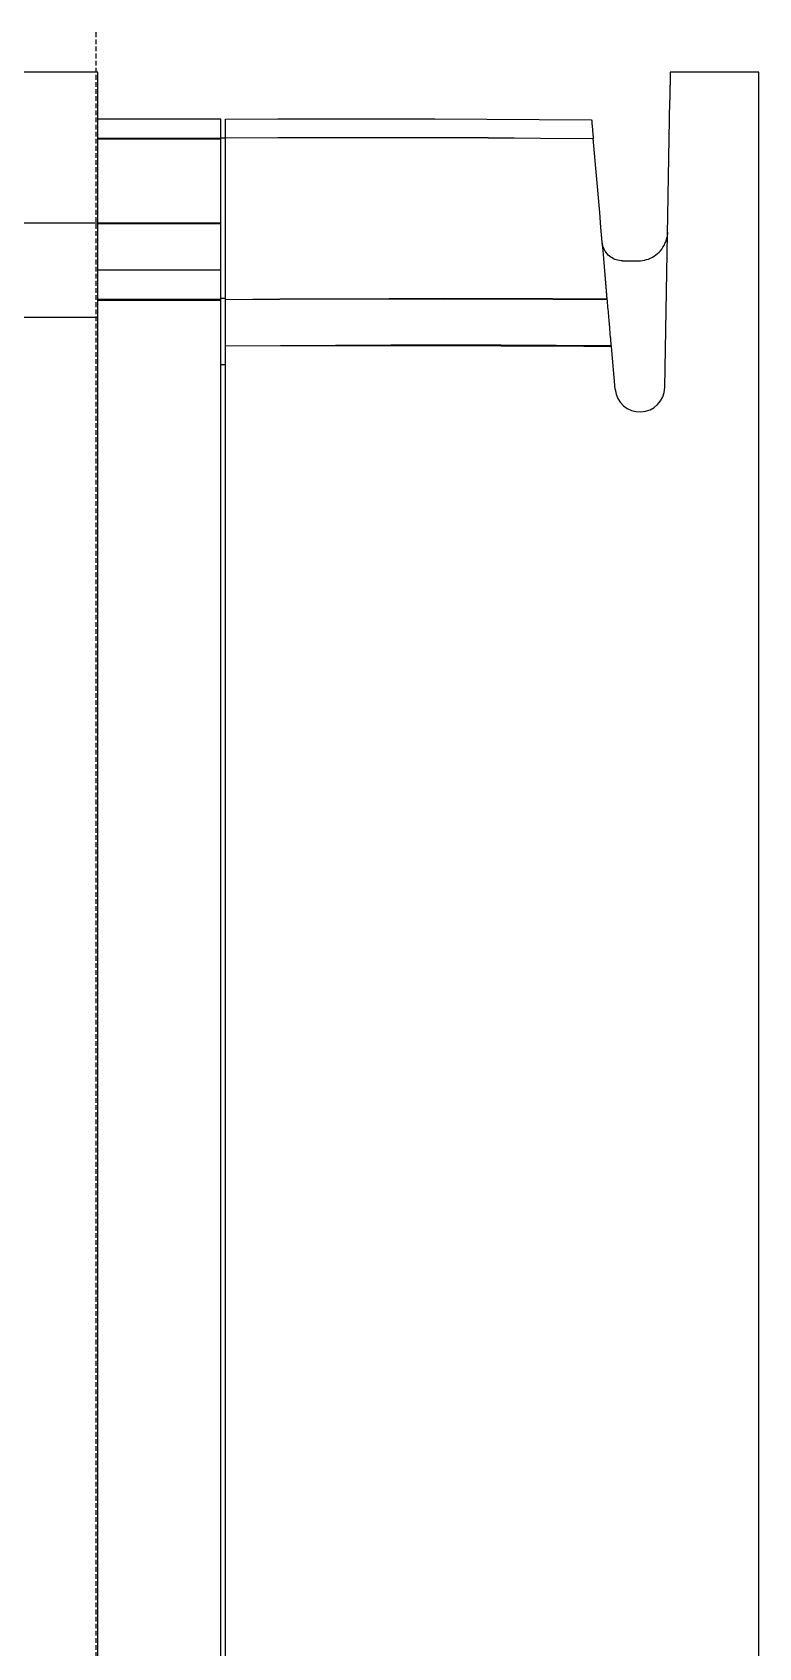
# Model space of a CAD drawing. Extents: x 0 to 203, y 0 to 348.
# Drawn here: x 126.3 to 203, y 177.5 to 348 of the extents above; entities that cross this region are included whole.
import ezdxf

# ---------------------------------------------------------------- set-up
doc = ezdxf.new("R2010")
doc.units = 0
doc.linetypes.add('DASHED', pattern=[0.75, 0.5, -0.25])
doc.layers.add('-15N-THT. THIẾT BỊ ĐÓNG MỞ', color=40, linetype='CONTINUOUS')

# ---------------------------------------------------------------- blocks, each defined once
blk = doc.blocks.new('06 - N - SC VSD CHIẾU HÔNG ATV630U07~55N4')
at = {"layer": '-15N-THT. THIẾT BỊ ĐÓNG MỞ', "color": 6, "linetype": 'DASHED'}
blk.add_line((-70, 174), (-70, -174), dxfattribs=at)
at = {"layer": '-15N-THT. THIẾT BỊ ĐÓNG MỞ'}
for p, q in [((-69.78, 169.81), (-78.75, 169.81)), ((-69.78, -144.07), (-69.78, 169.81)), ((-69.78, 169.81), (-69.78, 169.81)), ((-9.35, 169.07), (-9.36, 168.98)), ((-9.36, 168.98), (-9.36, 168.88)), ((-9.36, 168.88), (-9.36, 168.79)), ((-9.34, 169.62), (-9.35, 169.57)), ((-9.35, 169.57), (-9.35, 169.51)), ((-9.35, 169.51), (-9.35, 169.45)), ((-9.35, 169.45), (-9.35, 169.38)), ((-9.35, 169.38), (-9.35, 169.31)), ((-9.35, 169.31), (-9.35, 169.24)), ((-9.35, 169.24), (-9.35, 169.16)), ((-9.35, 169.16), (-9.35, 169.07)), ((-9.34, 169.81), (-9.34, 169.8)), ((0, 169.81), (-9.34, 169.81)), ((-9.34, 169.81), (-9.34, 169.81)), ((-9.34, 169.8), (-9.34, 169.8)), ((-9.34, 169.8), (-9.34, 169.78)), ((-9.34, 169.78), (-9.34, 169.76)), ((-9.34, 169.76), (-9.34, 169.73)), ((-9.34, 169.73), (-9.34, 169.7)), ((-9.34, 169.7), (-9.34, 169.66)), ((-9.34, 169.66), (-9.34, 169.62)), ((0, -139.09), (0, 169.81)), ((-9.38, 167.35), (-9.39, 167.22)), ((-9.39, 167.22), (-9.39, 167.09)), ((-9.37, 167.99), (-9.38, 167.87)), ((-9.38, 167.87), (-9.38, 167.74)), ((-9.38, 167.74), (-9.38, 167.61)), ((-9.38, 167.61), (-9.38, 167.48)), ((-9.38, 167.48), (-9.38, 167.35)), ((-9.36, 168.47), (-9.37, 168.35)), ((-9.37, 168.35), (-9.37, 168.23)), ((-9.37, 168.23), (-9.37, 168.12)), ((-9.37, 168.12), (-9.37, 167.99)), ((-9.36, 168.79), (-9.36, 168.68)), ((-9.36, 168.68), (-9.36, 168.58)), ((-9.36, 168.58), (-9.36, 168.47)), ((-9.92, 136.5), (-9.39, 166.82)), ((-9.39, 167.09), (-9.39, 166.95)), ((-9.39, 166.95), (-9.39, 166.82)), ((-69.78, 164.82), (-69.78, 164.82)), ((-56.82, 164.82), (-69.78, 164.82)), ((-56.82, 164.82), (-56.82, 164.82)), ((-56.82, -140.08), (-56.82, 164.82)), ((-56.32, 164.82), (-50.79, 164.85)), ((-56.32, 162.87), (-56.32, 164.82)), ((-56.32, 164.82), (-56.32, 164.82)), ((-50.79, 164.85), (-45.27, 164.86)), ((-45.27, 164.86), (-39.75, 164.86)), ((-39.75, 164.86), (-34.22, 164.85)), ((-34.22, 164.85), (-28.7, 164.83)), ((-28.7, 164.83), (-23.17, 164.8)), ((-23.17, 164.8), (-17.65, 164.76)), ((-17.65, 164.76), (-17.65, 164.76)), ((-17.65, 164.76), (-17.65, 164.75)), ((-17.65, 164.75), (-17.65, 164.74)), ((-17.65, 164.74), (-17.65, 164.73)), ((-17.65, 164.73), (-17.65, 164.71)), ((-17.65, 164.71), (-17.64, 164.69)), ((-17.64, 164.69), (-17.64, 164.66)), ((-17.64, 164.66), (-17.64, 164.63)), ((-17.64, 164.63), (-17.64, 164.6)), ((-17.64, 164.6), (-17.63, 164.56)), ((-17.63, 164.56), (-17.63, 164.52)), ((-17.63, 164.52), (-17.63, 164.48)), ((-17.63, 164.48), (-17.62, 164.43)), ((-17.62, 164.43), (-17.62, 164.38)), ((-17.62, 164.38), (-17.61, 164.33)), ((-17.61, 164.33), (-17.61, 164.28)), ((-17.61, 164.28), (-17.6, 164.22)), ((-17.6, 164.22), (-17.6, 164.15)), ((-17.6, 164.15), (-17.59, 164.09)), ((-17.59, 164.09), (-17.59, 164.02)), ((-17.59, 164.02), (-17.58, 163.95)), ((-17.58, 163.95), (-17.57, 163.88)), ((-17.57, 163.88), (-17.57, 163.81)), ((-17.57, 163.81), (-17.56, 163.73)), ((-17.56, 163.73), (-17.55, 163.65)), ((-69.78, 162.84), (-56.82, 162.84)), ((-69.78, 162.74), (-56.82, 162.74)), ((-56.82, 162.83), (-56.82, 162.83)), ((-56.32, 162.83), (-56.82, 162.83)), ((-56.32, 162.87), (-50.77, 162.89)), ((-56.32, 162.87), (-50.77, 162.89)), ((-56.32, 145.8), (-56.32, 162.87)), ((-56.32, 162.83), (-56.32, 162.83)), ((-50.77, 162.89), (-45.22, 162.9)), ((-50.77, 162.89), (-45.22, 162.9)), ((-45.22, 162.9), (-39.67, 162.91)), ((-45.22, 162.9), (-39.67, 162.9)), ((-39.67, 162.91), (-34.12, 162.9)), ((-39.67, 162.9), (-34.12, 162.88)), ((-34.12, 162.9), (-28.58, 162.88)), ((-34.12, 162.88), (-28.57, 162.86)), ((-28.58, 162.88), (-23.03, 162.84)), ((-28.57, 162.86), (-23.03, 162.83)), ((-23.03, 162.84), (-17.48, 162.8)), ((-23.03, 162.83), (-17.48, 162.78)), ((-17.55, 163.65), (-17.55, 163.57)), ((-17.55, 163.57), (-17.54, 163.49)), ((-17.54, 163.49), (-17.53, 163.41)), ((-17.53, 163.41), (-17.52, 163.32)), ((-17.52, 163.32), (-17.52, 163.24)), ((-17.52, 163.24), (-17.51, 163.15)), ((-17.51, 163.15), (-17.5, 163.06)), ((-17.5, 163.06), (-17.49, 162.98)), ((-17.49, 162.98), (-17.49, 162.89)), ((-17.49, 162.89), (-17.48, 162.8)), ((-17.34, 161.23), (-17.48, 162.8)), ((-17.2, 159.67), (-17.34, 161.23)), ((-17.07, 158.1), (-17.2, 159.67)), ((-16.93, 156.53), (-17.07, 158.1)), ((-16.79, 154.97), (-16.93, 156.53)), ((-69.78, 153.86), (-78.75, 153.86)), ((-69.78, 153.86), (-69.78, 153.86)), ((-56.82, 153.85), (-69.78, 153.85)), ((-69.78, 153.83), (-56.82, 153.83)), ((-16.66, 153.4), (-16.79, 154.97)), ((-16.52, 151.83), (-16.66, 153.4)), ((-16.44, 150.98), (-16.52, 151.83)), ((-16.44, 150.97), (-16.52, 151.83)), ((-16.52, 151.83), (-16.52, 151.83)), ((-16.5, 151.67), (-16.52, 151.83)), ((-9.9, 151.7), (-9.82, 151.9)), ((-9.82, 151.9), (-9.75, 152.12)), ((-9.75, 152.12), (-9.7, 152.33)), ((-9.68, 152.41), (-9.7, 152.33)), ((-9.67, 152.49), (-9.68, 152.41)), ((-9.66, 152.57), (-9.67, 152.49)), ((-9.65, 152.65), (-9.66, 152.57)), ((-9.64, 152.74), (-9.65, 152.65)), ((-9.64, 152.9), (-9.64, 152.9)), ((-9.64, 152.9), (-9.64, 152.82)), ((-9.64, 152.82), (-9.64, 152.74)), ((-16.46, 151.5), (-16.5, 151.67)), ((-16.42, 151.34), (-16.46, 151.5)), ((-16.37, 150.13), (-16.44, 150.98)), ((-16.37, 150.11), (-16.44, 150.97)), ((-16.36, 151.19), (-16.42, 151.34)), ((-16.3, 149.28), (-16.37, 150.13)), ((-16.29, 149.25), (-16.37, 150.11)), ((-16.29, 151.03), (-16.36, 151.19)), ((-16.2, 150.89), (-16.29, 151.03)), ((-16.11, 150.75), (-16.2, 150.89)), ((-16, 150.62), (-16.11, 150.75)), ((-15.89, 150.49), (-16, 150.62)), ((-15.77, 150.38), (-15.89, 150.49)), ((-15.63, 150.28), (-15.77, 150.38)), ((-15.49, 150.19), (-15.63, 150.28)), ((-15.35, 150.1), (-15.49, 150.19)), ((-15.2, 150.03), (-15.35, 150.1)), ((-11.84, 150), (-11.63, 150.07)), ((-11.63, 150.07), (-11.43, 150.15)), ((-11.43, 150.15), (-11.23, 150.25)), ((-11.23, 150.25), (-11.04, 150.37)), ((-11.04, 150.37), (-10.86, 150.5)), ((-10.86, 150.5), (-10.69, 150.64)), ((-10.69, 150.64), (-10.53, 150.79)), ((-10.53, 150.79), (-10.38, 150.95)), ((-10.38, 150.95), (-10.24, 151.12)), ((-10.24, 151.12), (-10.11, 151.31)), ((-10.11, 151.31), (-10, 151.5)), ((-10, 151.5), (-9.9, 151.7)), ((-69.78, 148.88), (-69.78, 148.88)), ((-56.82, 148.88), (-69.78, 148.88)), ((-56.82, 148.88), (-56.82, 148.88)), ((-16.22, 148.43), (-16.3, 149.28)), ((-16.22, 148.39), (-16.29, 149.25)), ((-16.15, 147.58), (-16.22, 148.43)), ((-16.14, 147.52), (-16.22, 148.39)), ((-15.04, 149.98), (-15.2, 150.03)), ((-14.88, 149.93), (-15.04, 149.98)), ((-14.71, 149.9), (-14.88, 149.93)), ((-14.54, 149.88), (-14.71, 149.9)), ((-14.38, 149.87), (-14.54, 149.88)), ((-14.38, 149.87), (-12.72, 149.87)), ((-14.38, 149.87), (-14.38, 149.87)), ((-12.72, 149.87), (-12.5, 149.88)), ((-12.72, 149.87), (-12.72, 149.87)), ((-12.5, 149.88), (-12.28, 149.9)), ((-12.28, 149.9), (-12.06, 149.94)), ((-12.06, 149.94), (-11.84, 150)), ((-16.07, 146.72), (-16.15, 147.58)), ((-16.07, 146.66), (-16.14, 147.52)), ((-16, 145.87), (-16.07, 146.72)), ((-15.99, 145.8), (-16.07, 146.66)), ((-56.82, 145.81), (-69.78, 145.81)), ((-69.78, 145.74), (-56.82, 145.74)), ((-56.32, 145.89), (-56.82, 145.89)), ((-56.32, 145.8), (-50.56, 145.85)), ((-56.32, 145.8), (-50.56, 145.84)), ((-56.32, -139.09), (-56.32, 145.8)), ((-50.56, 145.85), (-44.8, 145.88)), ((-50.56, 145.84), (-44.8, 145.86)), ((-44.8, 145.88), (-39.04, 145.9)), ((-44.8, 145.86), (-39.04, 145.87)), ((-39.04, 145.9), (-33.28, 145.92)), ((-39.04, 145.87), (-33.27, 145.87)), ((-33.28, 145.92), (-27.52, 145.91)), ((-33.27, 145.87), (-27.51, 145.86)), ((-27.52, 145.91), (-21.76, 145.9)), ((-27.51, 145.86), (-21.75, 145.84)), ((-21.76, 145.9), (-16, 145.87)), ((-21.75, 145.84), (-15.99, 145.8)), ((-15.98, 145.65), (-16, 145.87)), ((-15.96, 145.42), (-15.98, 145.65)), ((-15.94, 145.2), (-15.96, 145.42)), ((-15.92, 144.97), (-15.94, 145.2)), ((-15.9, 144.75), (-15.92, 144.97)), ((-69.78, 143.89), (-78.75, 143.89)), ((-15.88, 144.53), (-15.9, 144.75)), ((-15.86, 144.32), (-15.88, 144.53)), ((-15.84, 144.1), (-15.86, 144.32)), ((-15.82, 143.89), (-15.84, 144.1)), ((-15.81, 143.69), (-15.82, 143.89)), ((-15.79, 143.49), (-15.81, 143.69)), ((-15.77, 143.29), (-15.79, 143.49)), ((-15.75, 143.1), (-15.77, 143.29)), ((-15.74, 142.92), (-15.75, 143.1)), ((-15.72, 142.74), (-15.74, 142.92)), ((-15.71, 142.56), (-15.72, 142.74)), ((-15.69, 142.4), (-15.71, 142.56)), ((-15.68, 142.24), (-15.69, 142.4)), ((-15.67, 142.08), (-15.68, 142.24)), ((-15.65, 141.94), (-15.67, 142.08)), ((-15.64, 141.8), (-15.65, 141.94)), ((-15.63, 141.68), (-15.64, 141.8)), ((-15.62, 141.56), (-15.63, 141.68)), ((-15.61, 141.44), (-15.62, 141.56)), ((-56.32, 140.9), (-50.5, 140.95)), ((-56.32, 140.9), (-50.5, 140.93)), ((-56.32, 140.9), (-56.32, 140.9)), ((-50.5, 140.95), (-44.68, 140.98)), ((-50.5, 140.93), (-44.67, 140.95)), ((-44.68, 140.98), (-38.85, 141)), ((-44.67, 140.95), (-38.85, 140.95)), ((-38.85, 141), (-33.03, 141)), ((-38.85, 140.95), (-33.03, 140.94)), ((-33.03, 141), (-27.21, 141)), ((-33.03, 140.94), (-27.2, 140.92)), ((-27.21, 141), (-21.39, 140.98)), ((-27.2, 140.92), (-21.38, 140.89)), ((-21.39, 140.98), (-15.57, 140.94)), ((-21.38, 140.89), (-15.56, 140.84)), ((-15.6, 141.34), (-15.61, 141.44)), ((-15.59, 141.25), (-15.6, 141.34)), ((-15.59, 141.16), (-15.59, 141.25)), ((-15.58, 141.09), (-15.59, 141.16)), ((-15.57, 141.02), (-15.58, 141.09)), ((-15.57, 140.97), (-15.57, 141.02)), ((-15.56, 140.92), (-15.57, 140.97)), ((-15.56, 140.89), (-15.56, 140.92)), ((-15.56, 140.86), (-15.56, 140.89)), ((-15.56, 140.85), (-15.56, 140.86)), ((-15.56, 140.84), (-15.56, 140.85)), ((-15.16, 136.32), (-15.56, 140.84)), ((-15.56, 140.84), (-15.56, 140.84)), ((-56.82, 138.91), (-56.82, 138.91)), ((-56.32, 138.91), (-56.82, 138.91)), ((-56.32, 138.91), (-56.32, 138.91)), ((-9.92, 136.5), (-9.92, 136.5)), ((-15.16, 136.32), (-15.16, 136.32))]:
    blk.add_line(p, q, dxfattribs=at)
blk.add_arc((-12.55, 136.55), 2.62, 185, 359, dxfattribs=at)

msp = doc.modelspace()

# ---------------------------------------------------------------- block references
msp.add_blockref('06 - N - SC VSD CHIẾU HÔNG ATV630U07~55N4', (203, 174))

doc.saveas('drawing.dxf')
